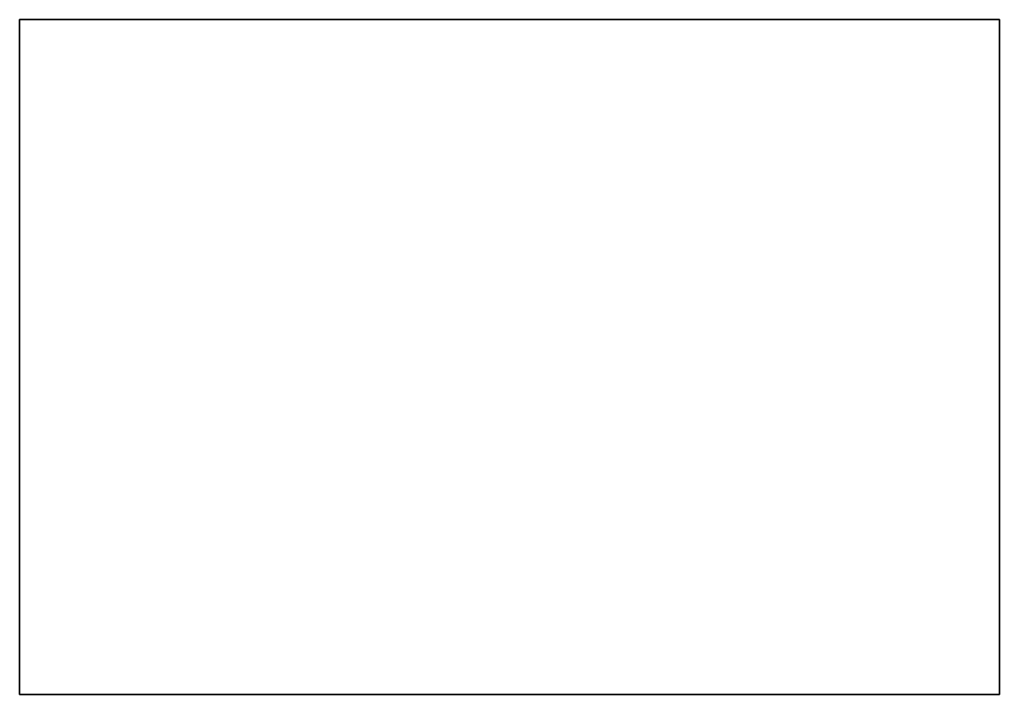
# Model space of a CAD drawing. Header units: millimetres. Extents: x -80 to 290, y 21 to 276.
import ezdxf

# ---------------------------------------------------------------- set-up
doc = ezdxf.new("R2010")
doc.units = ezdxf.units.MM
doc.header["$MEASUREMENT"] = 0
doc.layers.get('0').update_dxf_attribs({"lineweight": 0})

msp = doc.modelspace()

# ---------------------------------------------------------------- linework, layer by layer
at = {"color": 250, "lineweight": 35, "true_color": 0x333333}
msp.add_lwpolyline([(290.3, 21.2), (-79.7, 21.2), (-79.7, 276.2), (290.3, 276.2), (290.3, 21.2)], dxfattribs=at)

doc.saveas('drawing.dxf')
